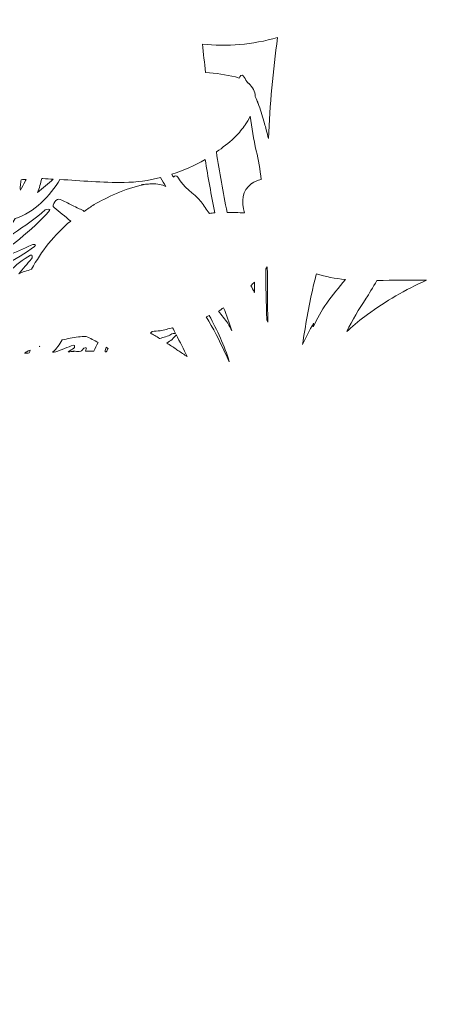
# Model space of a CAD drawing. Extents: x -2 to 9008, y -1000 to 0.
# Drawn here: x 1790.6 to 1821.1, y -750 to -679.2 of the extents above; entities that cross this region are included whole.
import ezdxf

# ---------------------------------------------------------------- set-up
doc = ezdxf.new("R2010")
doc.units = 0
doc.header["$MEASUREMENT"] = 0
doc.layers.add('Layer 1', color=7, linetype='Continuous')

# ---------------------------------------------------------------- blocks, each defined once
blk = doc.blocks.new('block 7')
at = {"layer": 'Layer 1', "lineweight": 0}
for points, knots in [([(1144.958, 0), (1144.958, 0), (1144.958, -387.67), (1144.958, -387.67), (1144.958, -387.67), (1144.958, -389.9), (1144.958, -389.9), (1144.958, -389.9), (1144.958, -402.58), (1144.958, -402.58), (1144.958, -402.58), (1144.958, -409.55), (1144.958, -409.55), (1144.958, -409.55), (1144.958, -416.56), (1144.958, -416.56), (1144.958, -416.56), (1144.958, -422.52), (1144.958, -422.52), (1144.958, -422.52), (1144.958, -455.49), (1144.958, -455.49), (1144.958, -455.49), (1144.958, -470.32), (1144.958, -470.32), (1144.958, -470.32), (1144.958, -475.2), (1144.958, -475.2), (1144.678, -475.57), (1144.208, -475.88), (1143.438, -475.88), (1142.388, -475.88), (1143.608, -476.45), (1144.958, -476.67), (1144.958, -476.67), (1144.958, -485.16), (1144.958, -485.16), (1144.958, -485.16), (1144.958, -492.24), (1144.958, -492.24), (1144.958, -492.24), (1144.958, -500.31), (1144.958, -500.31), (1144.958, -500.31), (1144.958, -518.7), (1144.958, -518.7), (1144.958, -518.7), (1144.958, -531.82), (1144.958, -531.82), (1144.958, -531.82), (1144.958, -558.91), (1144.958, -558.91), (1144.958, -558.91), (1144.958, -597.92), (1144.958, -597.92), (1144.958, -597.92), (1144.958, -624.27), (1144.958, -624.27), (1144.958, -624.27), (1144.958, -625.85), (1144.958, -625.85), (1144.958, -625.85), (1144.958, -634.75), (1144.958, -634.75), (1144.958, -634.75), (1144.958, -703.41), (1144.958, -703.41), (1144.958, -703.41), (1144.958, -1000), (1144.958, -1000), (1144.958, -1000), (2144.958, -1000), (2144.958, -1000), (2144.958, -1000), (2144.958, -576.68), (2144.958, -576.68), (2144.958, -576.68), (2144.958, 0), (2144.958, 0), (2144.958, 0), (1144.958, 0), (1144.958, 0)], [0, 0, 0, 0, 1, 1, 1, 2, 2, 2, 3, 3, 3, 4, 4, 4, 5, 5, 5, 6, 6, 6, 7, 7, 7, 8, 8, 8, 9, 9, 9, 10, 10, 10, 11, 11, 11, 12, 12, 12, 13, 13, 13, 14, 14, 14, 15, 15, 15, 16, 16, 16, 17, 17, 17, 18, 18, 18, 19, 19, 19, 20, 20, 20, 21, 21, 21, 22, 22, 22, 23, 23, 23, 24, 24, 24, 25, 25, 25, 26, 26, 26, 27, 27, 27, 27]), ([(1808.178, -687.01), (1808.138, -686.85), (1808.088, -686.7), (1808.048, -686.55), (1807.928, -686.12), (1807.798, -685.7), (1807.648, -685.28), (1807.608, -685.18), (1807.588, -685.06), (1807.548, -684.96), (1807.558, -685.02), (1807.578, -685.09), (1807.598, -685.16), (1807.528, -684.98), (1807.468, -684.8), (1807.388, -684.63), (1807.368, -684.27), (1807.208, -683.95), (1806.908, -683.69), (1806.928, -683.7), (1806.958, -683.7), (1806.978, -683.71), (1806.958, -683.69), (1806.908, -683.69), (1806.888, -683.67), (1806.848, -683.64), (1806.828, -683.6), (1806.788, -683.57), (1806.698, -683.43), (1806.638, -683.28), (1806.528, -683.15), (1806.428, -683.03), (1806.308, -683.18), (1806.238, -683.33), (1806.148, -683.3), (1806.088, -683.26), (1805.988, -683.23), (1805.298, -683.07), (1804.578, -682.98), (1803.848, -682.91), (1803.768, -682.24), (1803.688, -681.57), (1803.618, -680.89), (1805.378, -681.1), (1807.178, -680.94), (1808.978, -680.42), (1808.648, -682.81), (1808.438, -685.22), (1808.328, -687.62), (1808.278, -687.42), (1808.228, -687.22), (1808.178, -687.01)], [0, 0, 0, 0, 1, 1, 1, 2, 2, 2, 3, 3, 3, 4, 4, 4, 5, 5, 5, 6, 6, 6, 7, 7, 7, 8, 8, 8, 9, 9, 9, 10, 10, 10, 11, 11, 11, 12, 12, 12, 13, 13, 13, 14, 14, 14, 15, 15, 15, 16, 16, 16, 17, 17, 17, 17]), ([(1807.158, -690.81), (1807.138, -690.82), (1807.128, -690.82), (1807.108, -690.83), (1807.118, -690.83), (1807.118, -690.83), (1807.128, -690.83), (1806.448, -691.32), (1806.378, -692.13), (1806.618, -692.92), (1806.208, -692.9), (1805.798, -692.88), (1805.378, -692.89), (1805.108, -691.46), (1804.838, -690.03), (1804.618, -688.58), (1805.058, -688.27), (1805.488, -687.95), (1805.888, -687.58), (1806.138, -687.34), (1806.378, -687.05), (1806.598, -686.73), (1806.628, -686.7), (1806.658, -686.68), (1806.678, -686.64), (1806.668, -686.65), (1806.668, -686.65), (1806.658, -686.65), (1806.798, -686.46), (1806.918, -686.25), (1807.028, -686.04), (1807.168, -686.86), (1807.258, -687.69), (1807.458, -688.49), (1807.628, -689.15), (1807.718, -689.84), (1807.818, -690.53), (1807.548, -690.6), (1807.328, -690.69), (1807.158, -690.81)], [0, 0, 0, 0, 1, 1, 1, 2, 2, 2, 3, 3, 3, 4, 4, 4, 5, 5, 5, 6, 6, 6, 7, 7, 7, 8, 8, 8, 9, 9, 9, 10, 10, 10, 11, 11, 11, 12, 12, 12, 13, 13, 13, 13]), ([(1803.818, -689.11), (1804.018, -690.39), (1804.258, -691.65), (1804.508, -692.92), (1804.378, -692.93), (1804.248, -692.94), (1804.118, -692.96), (1803.908, -692.68), (1803.748, -692.39), (1803.528, -692.13), (1802.988, -691.48), (1802.268, -691.15), (1801.858, -690.37), (1801.788, -690.23), (1801.658, -690.27), (1801.558, -690.37), (1801.518, -690.3), (1801.478, -690.24), (1801.428, -690.17), (1802.268, -689.9), (1803.068, -689.56), (1803.818, -689.11)], [0, 0, 0, 0, 1, 1, 1, 2, 2, 2, 3, 3, 3, 4, 4, 4, 5, 5, 5, 6, 6, 6, 7, 7, 7, 7]), ([(1793.458, -690.54), (1794.978, -690.63), (1796.498, -690.77), (1798.038, -690.75), (1798.938, -690.74), (1799.798, -690.61), (1800.628, -690.41), (1800.758, -690.62), (1800.888, -690.82), (1801.018, -691.03), (1800.718, -690.91), (1800.398, -690.85), (1800.058, -690.85), (1799.928, -690.85), (1799.798, -690.86), (1799.668, -690.88), (1799.528, -690.89), (1799.388, -690.88), (1799.248, -690.91), (1799.298, -690.92), (1799.338, -690.93), (1799.388, -690.93), (1798.118, -691.15), (1796.758, -691.85), (1795.908, -692.33), (1795.648, -692.47), (1795.438, -692.65), (1795.198, -692.81), (1795.078, -692.74), (1794.948, -692.68), (1794.828, -692.62), (1794.658, -692.54), (1794.488, -692.45), (1794.318, -692.37), (1794.038, -692.23), (1793.758, -692.09), (1793.488, -691.96), (1793.228, -691.83), (1792.838, -692.38), (1793.038, -692.54), (1793.428, -692.86), (1793.828, -693.18), (1794.228, -693.5), (1793.058, -694.48), (1792.138, -695.66), (1791.428, -696.94), (1791.118, -697.04), (1790.798, -697.12), (1790.528, -697.26), (1790.818, -696.9), (1791.128, -696.54), (1791.438, -696.2), (1791.498, -696.13), (1791.518, -695.85), (1791.358, -695.94), (1790.328, -696.53), (1789.208, -697.53), (1788.938, -698.6), (1788.668, -698.75), (1788.418, -698.93), (1788.168, -699.1), (1788.098, -699.12), (1788.028, -699.11), (1787.978, -699.15), (1787.938, -699.18), (1787.928, -699.23), (1787.898, -699.27), (1787.758, -699.36), (1787.608, -699.44), (1787.468, -699.55), (1787.618, -699.29), (1787.768, -699.03), (1787.948, -698.79), (1788.158, -698.5), (1788.388, -698.22), (1788.598, -697.92), (1788.748, -697.85), (1788.898, -697.77), (1789.068, -697.72), (1789.248, -697.65), (1789.308, -697.46), (1789.048, -697.49), (1789.008, -697.49), (1788.958, -697.51), (1788.908, -697.52), (1789.038, -697.35), (1789.148, -697.16), (1789.298, -697), (1789.358, -696.94), (1789.348, -696.69), (1789.228, -696.79), (1788.918, -697.04), (1788.618, -697.32), (1788.338, -697.62), (1787.908, -697.71), (1787.478, -697.81), (1787.048, -697.92), (1787.058, -697.81), (1787.018, -697.69), (1786.918, -697.83), (1786.888, -697.87), (1786.848, -697.93), (1786.818, -697.97), (1786.778, -697.98), (1786.748, -697.99), (1786.708, -698), (1786.658, -697.92), (1786.618, -697.84), (1786.568, -697.76), (1786.678, -697.66), (1786.778, -697.56), (1786.888, -697.46), (1786.938, -697.46), (1786.958, -697.51), (1787.018, -697.5), (1788.608, -697.28), (1790.418, -696.22), (1791.638, -695.32), (1791.848, -695.17), (1791.538, -695.14), (1791.408, -695.21), (1790.318, -695.79), (1789.098, -696.16), (1787.888, -696.51), (1788.128, -696.26), (1788.338, -695.99), (1788.568, -695.72), (1788.588, -695.72), (1788.608, -695.74), (1788.628, -695.74), (1789.428, -695.58), (1789.988, -695.28), (1790.588, -694.78), (1791.318, -694.15), (1792.128, -693.47), (1792.728, -692.74), (1792.828, -692.61), (1792.478, -692.64), (1792.408, -692.71), (1791.748, -693.33), (1790.898, -693.85), (1790.148, -694.4), (1789.838, -694.62), (1789.508, -694.8), (1789.178, -694.99), (1789.298, -694.84), (1789.378, -694.68), (1789.488, -694.52), (1789.538, -694.49), (1789.608, -694.46), (1789.638, -694.43), (1789.688, -694.36), (1789.658, -694.28), (1789.688, -694.22), (1789.878, -693.92), (1790.088, -693.64), (1790.258, -693.33), (1791.638, -692.9), (1792.788, -691.67), (1793.458, -690.54)], [0, 0, 0, 0, 1, 1, 1, 2, 2, 2, 3, 3, 3, 4, 4, 4, 5, 5, 5, 6, 6, 6, 7, 7, 7, 8, 8, 8, 9, 9, 9, 10, 10, 10, 11, 11, 11, 12, 12, 12, 13, 13, 13, 14, 14, 14, 15, 15, 15, 16, 16, 16, 17, 17, 17, 18, 18, 18, 19, 19, 19, 20, 20, 20, 21, 21, 21, 22, 22, 22, 23, 23, 23, 24, 24, 24, 25, 25, 25, 26, 26, 26, 27, 27, 27, 28, 28, 28, 29, 29, 29, 30, 30, 30, 31, 31, 31, 32, 32, 32, 33, 33, 33, 34, 34, 34, 35, 35, 35, 36, 36, 36, 37, 37, 37, 38, 38, 38, 39, 39, 39, 40, 40, 40, 41, 41, 41, 42, 42, 42, 43, 43, 43, 44, 44, 44, 45, 45, 45, 46, 46, 46, 47, 47, 47, 48, 48, 48, 49, 49, 49, 50, 50, 50, 51, 51, 51, 52, 52, 52, 53, 53, 53, 53]), ([(1790.638, -691.3), (1790.628, -691.19), (1790.628, -691.07), (1790.638, -690.96), (1790.638, -690.83), (1790.678, -690.69), (1790.698, -690.56), (1790.808, -690.54), (1790.938, -690.54), (1791.058, -690.54), (1791.028, -690.59), (1790.998, -690.63), (1790.978, -690.68), (1790.868, -690.9), (1790.748, -691.1), (1790.638, -691.3)], [0, 0, 0, 0, 1, 1, 1, 2, 2, 2, 3, 3, 3, 4, 4, 4, 5, 5, 5, 5]), ([(1791.868, -691.46), (1792.008, -691.15), (1792.068, -690.81), (1792.158, -690.48), (1792.158, -690.48), (1792.248, -690.48), (1792.248, -690.48), (1792.498, -690.48), (1792.738, -690.51), (1792.988, -690.52), (1792.618, -690.84), (1792.248, -691.16), (1791.868, -691.46)], [0, 0, 0, 0, 1, 1, 1, 2, 2, 2, 3, 3, 3, 4, 4, 4, 4]), ([(1808.288, -700.7), (1808.258, -700.64), (1808.228, -700.57), (1808.208, -700.5), (1808.168, -699.31), (1808.138, -698.11), (1808.148, -696.91), (1808.178, -696.87), (1808.208, -696.82), (1808.248, -696.77), (1808.258, -698.08), (1808.248, -699.4), (1808.288, -700.7)], [0, 0, 0, 0, 1, 1, 1, 2, 2, 2, 3, 3, 3, 4, 4, 4, 4]), ([(1810.758, -702.3), (1810.958, -700.96), (1811.208, -699.62), (1811.488, -698.3), (1811.558, -697.95), (1811.678, -697.61), (1811.748, -697.27), (1812.408, -697.46), (1813.088, -697.6), (1813.818, -697.67), (1813.348, -698.22), (1812.908, -698.79), (1812.488, -699.35), (1812.098, -699.88), (1811.828, -700.47), (1811.508, -701.03), (1811.528, -700.95), (1811.528, -700.87), (1811.548, -700.78), (1811.258, -701.28), (1811.008, -701.79), (1810.758, -702.3)], [0, 0, 0, 0, 1, 1, 1, 2, 2, 2, 3, 3, 3, 4, 4, 4, 5, 5, 5, 6, 6, 6, 7, 7, 7, 7]), ([(1807.328, -697.85), (1807.328, -697.85), (1807.328, -698.6), (1807.328, -698.6), (1807.328, -698.59), (1807.318, -698.57), (1807.308, -698.55), (1807.238, -698.4), (1807.148, -698.26), (1807.078, -698.11), (1807.158, -698.02), (1807.248, -697.94), (1807.328, -697.85)], [0, 0, 0, 0, 1, 1, 1, 2, 2, 2, 3, 3, 3, 4, 4, 4, 4]), ([(1813.918, -701.38), (1814.318, -700.55), (1814.768, -699.78), (1815.298, -699), (1815.488, -698.73), (1815.768, -698.23), (1816.068, -697.73), (1817.218, -697.72), (1818.378, -697.68), (1819.538, -697.72), (1819.538, -697.72), (1819.588, -697.72), (1819.588, -697.72), (1818.078, -698.39), (1816.708, -699.2), (1815.388, -700.16), (1814.908, -700.51), (1814.448, -700.89), (1814.018, -701.29), (1813.978, -701.32), (1813.958, -701.34), (1813.918, -701.38)], [0, 0, 0, 0, 1, 1, 1, 2, 2, 2, 3, 3, 3, 4, 4, 4, 5, 5, 5, 6, 6, 6, 7, 7, 7, 7]), ([(1805.438, -700.78), (1805.228, -700.5), (1804.988, -700.21), (1804.768, -699.93), (1804.898, -699.86), (1805.008, -699.75), (1805.128, -699.68), (1805.348, -700.22), (1805.528, -700.76), (1805.728, -701.3), (1805.638, -701.13), (1805.528, -700.96), (1805.438, -700.78)], [0, 0, 0, 0, 1, 1, 1, 2, 2, 2, 3, 3, 3, 4, 4, 4, 4]), ([(1805.538, -703.52), (1805.438, -703.31), (1805.328, -703.09), (1805.228, -702.87), (1804.828, -702), (1804.388, -701.15), (1803.898, -700.32), (1803.968, -700.29), (1804.038, -700.26), (1804.108, -700.23), (1804.658, -701.27), (1805.198, -702.38), (1805.538, -703.52)], [0, 0, 0, 0, 1, 1, 1, 2, 2, 2, 3, 3, 3, 4, 4, 4, 4]), ([(1801.498, -701.11), (1801.568, -701.24), (1801.628, -701.39), (1801.708, -701.52), (1801.618, -701.49), (1801.428, -701.53), (1801.368, -701.58), (1801.208, -701.72), (1800.798, -701.78), (1800.588, -701.87), (1800.588, -701.87), (1800.578, -701.88), (1800.568, -701.88), (1800.458, -701.8), (1800.328, -701.72), (1800.218, -701.65), (1800.118, -701.59), (1800.018, -701.55), (1799.918, -701.49), (1799.958, -701.45), (1800.008, -701.41), (1800.048, -701.36), (1800.228, -701.34), (1800.418, -701.34), (1800.598, -701.32), (1800.918, -701.27), (1801.198, -701.17), (1801.498, -701.11)], [0, 0, 0, 0, 1, 1, 1, 2, 2, 2, 3, 3, 3, 4, 4, 4, 5, 5, 5, 6, 6, 6, 7, 7, 7, 8, 8, 8, 9, 9, 9, 9]), ([(1795.118, -702.6), (1795.078, -702.67), (1795.008, -702.72), (1794.958, -702.78), (1794.878, -702.78), (1794.808, -702.79), (1794.728, -702.79), (1794.618, -702.79), (1794.498, -702.77), (1794.388, -702.77), (1794.408, -702.78), (1794.428, -702.79), (1794.448, -702.8), (1794.318, -702.8), (1794.188, -702.81), (1794.058, -702.81), (1794.188, -702.73), (1794.318, -702.64), (1794.448, -702.56), (1794.518, -702.52), (1794.548, -702.31), (1794.428, -702.35), (1793.998, -702.48), (1793.578, -702.67), (1793.158, -702.83), (1793.088, -702.84), (1793.008, -702.84), (1792.938, -702.84), (1793.218, -702.59), (1793.438, -702.29), (1793.618, -701.96), (1793.998, -701.89), (1794.358, -701.8), (1794.778, -701.75), (1794.958, -701.74), (1795.148, -701.73), (1795.328, -701.72), (1795.628, -701.85), (1795.908, -702.01), (1796.188, -702.16), (1796.068, -702.36), (1795.968, -702.57), (1795.878, -702.78), (1795.878, -702.78), (1795.688, -702.78), (1795.688, -702.78), (1795.548, -702.78), (1795.418, -702.77), (1795.278, -702.77), (1795.298, -702.71), (1795.338, -702.65), (1795.348, -702.59), (1795.368, -702.49), (1795.158, -702.55), (1795.118, -702.6)], [0, 0, 0, 0, 1, 1, 1, 2, 2, 2, 3, 3, 3, 4, 4, 4, 5, 5, 5, 6, 6, 6, 7, 7, 7, 8, 8, 8, 9, 9, 9, 10, 10, 10, 11, 11, 11, 12, 12, 12, 13, 13, 13, 14, 14, 14, 15, 15, 15, 16, 16, 16, 17, 17, 17, 18, 18, 18, 18]), ([(1802.538, -703.16), (1802.328, -703), (1802.088, -702.87), (1801.868, -702.72), (1801.828, -702.69), (1801.788, -702.66), (1801.748, -702.63), (1801.528, -702.48), (1801.308, -702.34), (1801.078, -702.2), (1801.338, -702.03), (1801.608, -701.84), (1801.738, -701.62), (1801.748, -701.61), (1801.738, -701.6), (1801.738, -701.59), (1802.018, -702.11), (1802.298, -702.63), (1802.538, -703.16)], [0, 0, 0, 0, 1, 1, 1, 2, 2, 2, 3, 3, 3, 4, 4, 4, 5, 5, 5, 6, 6, 6, 6]), ([(1792.018, -702.42), (1792.008, -702.43), (1791.998, -702.44), (1791.988, -702.45), (1791.988, -702.44), (1791.998, -702.44), (1791.998, -702.43), (1791.998, -702.43), (1792.008, -702.43), (1792.018, -702.42)], [0, 0, 0, 0, 1, 1, 1, 2, 2, 2, 3, 3, 3, 3]), ([(1796.888, -702.58), (1796.848, -702.66), (1796.808, -702.74), (1796.768, -702.82), (1796.738, -702.82), (1796.708, -702.81), (1796.678, -702.81), (1796.698, -702.71), (1796.728, -702.6), (1796.748, -702.49), (1796.798, -702.52), (1796.838, -702.55), (1796.888, -702.58)], [0, 0, 0, 0, 1, 1, 1, 2, 2, 2, 3, 3, 3, 4, 4, 4, 4]), ([(1791.338, -702.7), (1791.318, -702.77), (1791.298, -702.81), (1791.278, -702.9), (1791.158, -702.9), (1791.048, -702.91), (1790.928, -702.92), (1791.008, -702.88), (1791.068, -702.81), (1791.148, -702.78), (1791.208, -702.74), (1791.278, -702.73), (1791.338, -702.7)], [0, 0, 0, 0, 1, 1, 1, 2, 2, 2, 3, 3, 3, 4, 4, 4, 4])]:
    blk.add_open_spline(points, degree=3, knots=knots, dxfattribs=at)

msp = doc.modelspace()

# ---------------------------------------------------------------- block references
at = {"layer": 'Layer 1'}
msp.add_blockref('block 7', (0, 0), dxfattribs=at)

doc.saveas('drawing.dxf')
